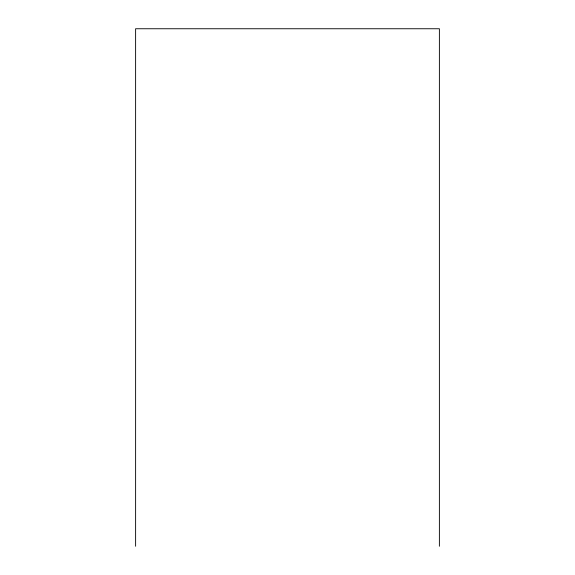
<?xml version="1.0" encoding="UTF-8"?>
<svg xmlns="http://www.w3.org/2000/svg" width="575" height="575" viewBox="0 0 575 575"><rect width="100%" height="100%" fill="white"/><g stroke="black" fill="none" stroke-linecap="round" stroke-linejoin="round"><path stroke-width="0.86" d="M439.386 546.25L439.386 28.75L135.614 28.75L135.614 546.25"/></g></svg>
